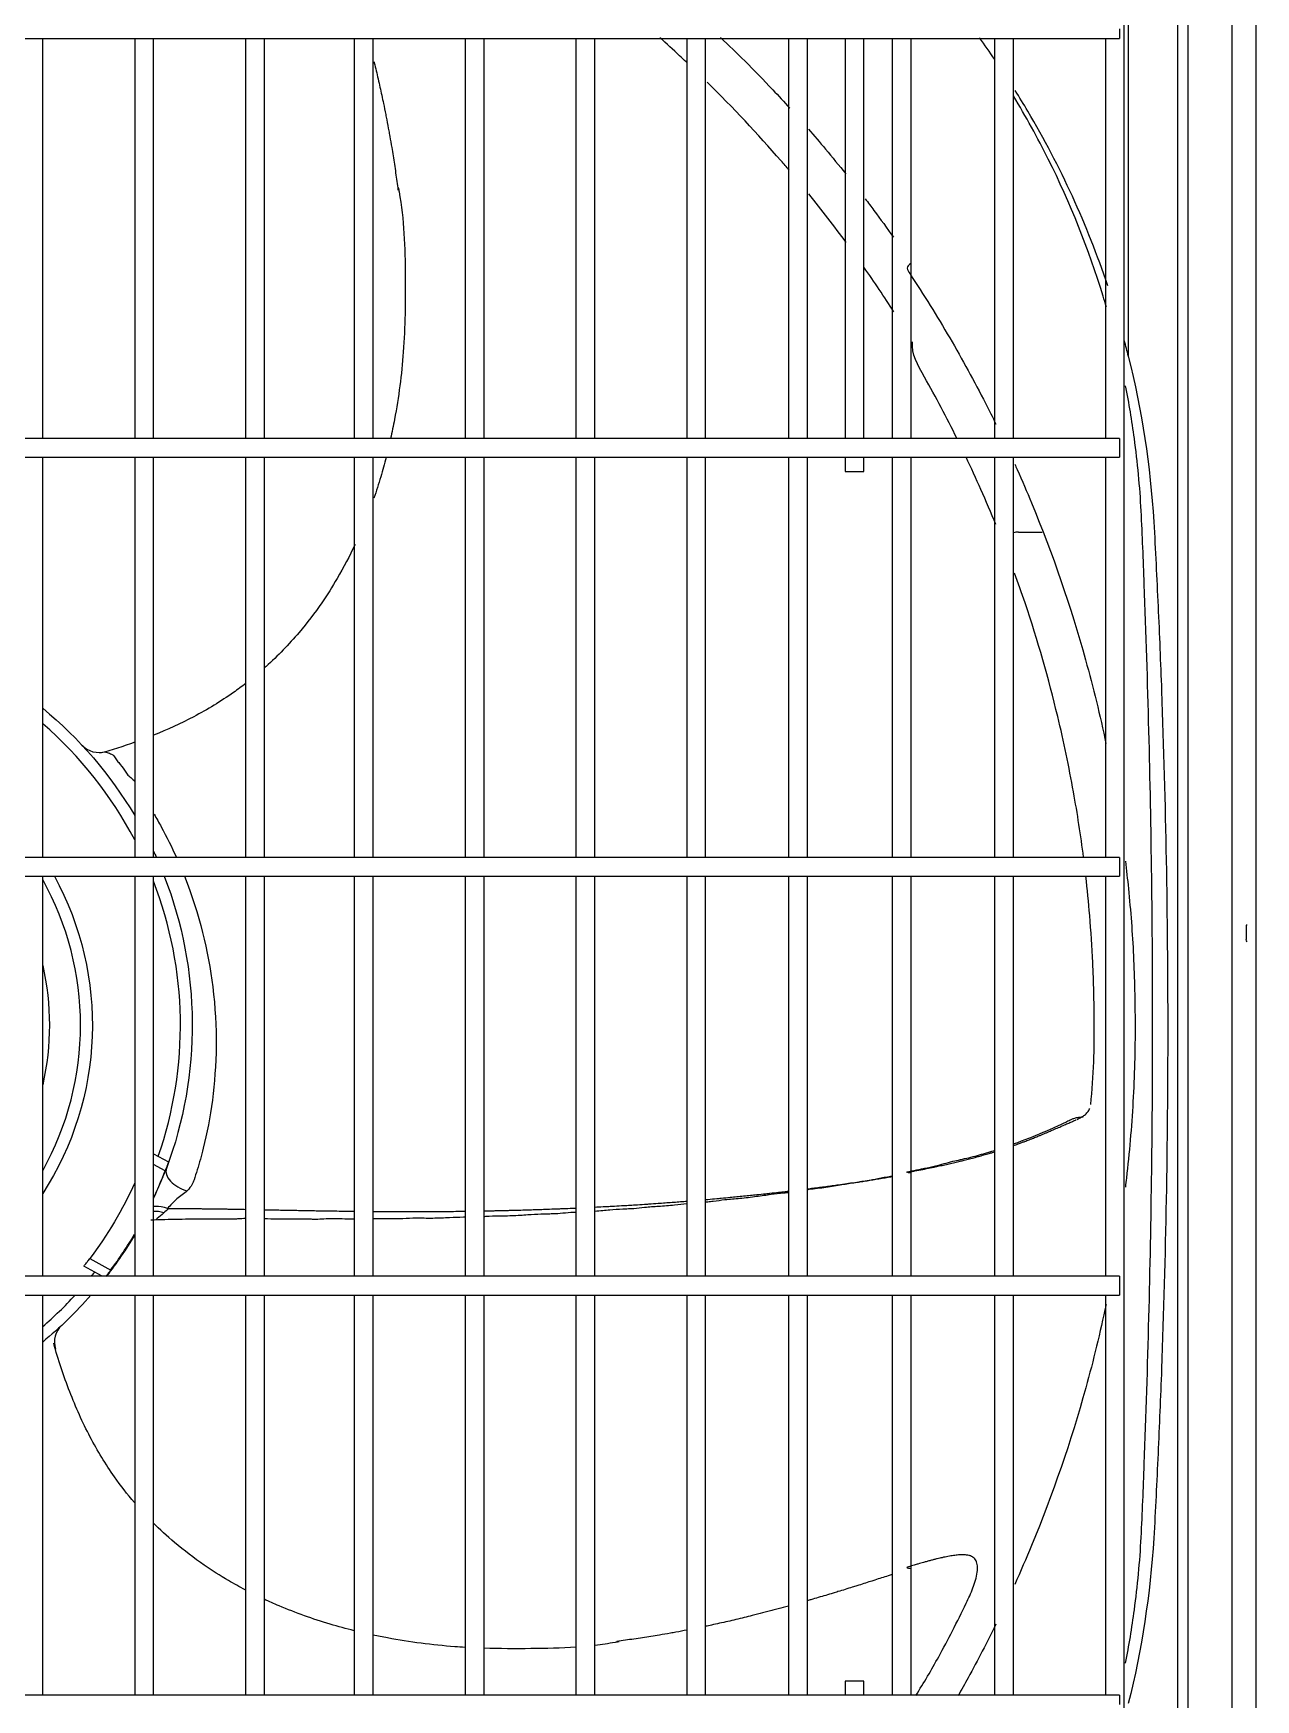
# Model space of a CAD drawing. Header units: millimetres. Extents: x 0 to 504600, y 0 to 118800.
# Drawn here: x 436555.1 to 436814.2, y 47616.6 to 47969.8 of the extents above; entities that cross this region are included whole.
import ezdxf

# ---------------------------------------------------------------- set-up
doc = ezdxf.new("R2010")
doc.units = ezdxf.units.MM
doc.header["$LTSCALE"] = 200
doc.layers.add('LG-AIRCON', color=240, linetype='Continuous')

# ---------------------------------------------------------------- blocks, each defined once
blk = doc.blocks.new('UXB+UXB')
at = {"layer": 'LG-AIRCON', "color": 0}
for p, q in [((614.77, 40.21), (614.77, 719.79)), ((619.77, 719.79), (619.77, 40.21)), ((605.36, 654.49), (605.36, 163.94)), ((603.24, 164.82), (603.24, 652.97)), ((592.77, 648.63), (592.77, 561.84)), ((591.91, 182.25), (591.91, 636.18)), ((-591.81, 629.18), (590.91, 629.18)), ((362.61, 544.39), (362.61, 629.18)), ((382.11, 629.18), (382.11, 544.39)), ((386.11, 544.39), (386.11, 629.18)), ((405.61, 629.18), (405.61, 544.39)), ((409.6, 544.39), (409.6, 629.18)), ((428.67, 629.18), (428.67, 544.39)), ((432.67, 544.39), (432.67, 629.18)), ((452.17, 629.18), (452.17, 544.39)), ((456.17, 544.39), (456.17, 629.18)), ((475.66, 629.18), (475.66, 544.39)), ((479.66, 544.39), (479.66, 629.18)), ((499.16, 629.18), (499.16, 544.39)), ((503.16, 544.39), (503.16, 629.18)), ((520.73, 629.18), (520.73, 544.39)), ((524.73, 544.39), (524.73, 629.18)), ((532.73, 629.18), (532.73, 544.4)), ((536.73, 544.4), (536.73, 629.18)), ((542.72, 629.18), (542.72, 544.39)), ((546.72, 544.39), (546.72, 629.18)), ((564.41, 629.18), (564.41, 544.4)), ((568.41, 544.4), (568.41, 629.18)), ((587.91, 629.18), (587.91, 544.4)), ((590.91, 631.18), (590.91, 629.18)), ((499.16, 624.3), (498.94, 624.15)), ((590.91, 544.4), (-591.81, 544.4)), ((590.91, 544.4), (590.91, 542.4)), ((-591.81, 540.4), (590.91, 540.4)), ((362.61, 455.61), (362.61, 540.39)), ((382.11, 540.39), (382.11, 455.61)), ((386.11, 455.61), (386.11, 540.39)), ((405.61, 540.39), (405.61, 455.61)), ((409.6, 455.61), (409.6, 540.39)), ((428.67, 540.39), (428.67, 455.61)), ((432.67, 455.61), (432.67, 540.39)), ((452.17, 540.39), (452.17, 455.61)), ((456.17, 455.61), (456.17, 540.39)), ((475.66, 540.39), (475.66, 455.61)), ((479.66, 455.61), (479.66, 540.39)), ((499.16, 540.39), (499.16, 455.61)), ((503.16, 455.61), (503.16, 540.39)), ((520.73, 540.39), (520.73, 455.61)), ((524.73, 455.61), (524.73, 540.39)), ((532.73, 540.4), (532.73, 537.4)), ((536.73, 537.4), (536.73, 540.4)), ((542.72, 540.39), (542.72, 455.61)), ((546.72, 455.61), (546.72, 540.39)), ((564.41, 540.4), (564.41, 455.6)), ((568.41, 455.6), (568.41, 540.4)), ((587.91, 540.4), (587.91, 455.6)), ((590.91, 542.4), (590.91, 540.4)), ((569.48, 524.54), (574.47, 524.54)), ((370.99, 479.32), (371.1, 479.21)), ((590.91, 455.61), (-591.81, 455.61)), ((590.91, 455.61), (590.91, 453.61)), ((590.91, 453.61), (590.91, 451.61)), ((-591.81, 451.61), (590.91, 451.61)), ((362.61, 366.83), (362.61, 451.61)), ((382.11, 451.61), (382.11, 366.83)), ((386.11, 366.83), (386.11, 451.61)), ((405.61, 451.61), (405.61, 366.83)), ((409.6, 366.83), (409.6, 451.61)), ((428.67, 451.61), (428.67, 366.83)), ((432.67, 366.83), (432.67, 451.61)), ((452.17, 451.61), (452.17, 366.83)), ((456.17, 366.83), (456.17, 451.61)), ((475.66, 451.61), (475.66, 366.83)), ((479.66, 366.83), (479.66, 451.61)), ((499.16, 451.61), (499.16, 366.83)), ((503.16, 366.83), (503.16, 451.61)), ((520.73, 451.61), (520.73, 366.83)), ((524.73, 366.83), (524.73, 451.61)), ((542.72, 451.61), (542.72, 366.83)), ((546.72, 366.83), (546.72, 451.61)), ((564.41, 451.61), (564.41, 366.83)), ((568.41, 366.83), (568.41, 451.61)), ((587.91, 451.61), (587.91, 366.83)), ((617.96, 441.22), (617.76, 441.22)), ((617.76, 441.22), (617.76, 438.22)), ((405.56, 400.07), (405.61, 400.06)), ((405.56, 400.07), (405.61, 400.06)), ((386.11, 392.8), (389.26, 391.07)), ((388.56, 389.17), (386.11, 390.52)), ((375.24, 366.82), (371.34, 368.96)), ((372.59, 370.56), (377.02, 368.13)), ((590.91, 366.82), (-591.81, 366.82)), ((590.91, 366.82), (590.91, 364.82)), ((590.91, 364.82), (590.91, 362.83)), ((-591.81, 362.83), (590.91, 362.83)), ((362.61, 278.04), (362.61, 362.83)), ((382.11, 362.83), (382.11, 278.04)), ((386.11, 278.04), (386.11, 362.83)), ((405.61, 362.83), (405.61, 278.04)), ((409.6, 278.04), (409.6, 362.83)), ((428.67, 362.83), (428.67, 278.04)), ((432.67, 278.04), (432.67, 362.83)), ((452.17, 362.83), (452.17, 278.04)), ((456.17, 278.04), (456.17, 362.83)), ((475.66, 362.83), (475.66, 278.04)), ((479.66, 278.04), (479.66, 362.83)), ((499.16, 362.83), (499.16, 278.04)), ((503.16, 278.04), (503.16, 362.83)), ((520.73, 362.83), (520.73, 278.04)), ((524.73, 278.04), (524.73, 362.83)), ((542.72, 362.83), (542.72, 278.04)), ((546.72, 278.04), (546.72, 362.83)), ((564.41, 362.83), (564.41, 278.04)), ((568.41, 278.04), (568.41, 362.83)), ((587.91, 362.83), (587.91, 278.04)), ((366.68, 356.46), (366.48, 356.28)), ((532.73, 281.04), (532.73, 278.04)), ((536.73, 281.04), (532.73, 281.04)), ((536.73, 278.04), (536.73, 281.04)), ((590.91, 278.04), (-591.81, 278.04)), ((590.91, 278.04), (590.91, 276.04))]:
    blk.add_line(p, q, dxfattribs=at)
for centre, radius, start, end in [((569.48, 519.54), 5, 90, 102.3062), ((307.32, 420.05), 84.49, 27.7268, 49.1255), ((307.32, 420.05), 63.32, 330.8231, 29.1769), ((307.32, 420.05), 84.49, 340.7868, 21.1705), ((307.32, 420.05), 86.91, 335.0266, 339.1851), ((307.32, 420.05), 86.91, 323.3149, 329.3716), ((307.32, 420.05), 84.49, 320.9474, 321.7132), ((307.32, 420.05), 84.49, 310.8737, 317.3624)]:
    blk.add_arc(centre, radius, start, end, dxfattribs=at)
at = {"layer": 'LG-AIRCON', "color": 0, "extrusion": (0, 0, -1)}
for centre, radius, start, end in [((-307.32, 420.05), 86.99, 129.4651, 149.2876), ((-307.32, 420.05), 86.99, 154.9195, 155.8727), ((-307.32, 420.05), 65.82, 151.3463, 212.8556), ((-307.32, 420.05), 86.99, 158.7281, 200.4357), ((-618.56, 438.22), 0.8, 318.5895, 0), ((-307.32, 420.05), 56.71, 167.13, 192.8588), ((-307.32, 420.05), 81.91, 204.0687, 217.1733), ((-307.32, 420.05), 86.99, 210.7139, 217.7283), ((-307.32, 420.05), 86.99, 221.1398, 230.5364)]:
    blk.add_arc(centre, radius, start, end, dxfattribs=at)
at = {"layer": 'LG-AIRCON', "color": 0, "extrusion": (5.03151e-06, -5.39034e-06, 1)}
blk.add_arc((374.56, 482.83, -0.02), 5, 223.0877, 286.4677, dxfattribs=at)
at = {"layer": 'LG-AIRCON', "color": 0, "extrusion": (-6.04419e-06, -5.64183e-06, 1)}
blk.add_arc((370.1, 352.82, 0.02), 5, 133.0877, 196.4734, dxfattribs=at)
at = {"layer": 'LG-AIRCON', "color": 0}
for centre, major_axis, ratio, start_param, end_param in [((393.52, 387.94), (-4.68, 1.75), 0.588101, 0, 1.726902), ((388.79, 377.34), (4.43, -2.32), 0.512974, 1.938544, 2.458256)]:
    blk.add_ellipse(centre, major_axis=major_axis, ratio=ratio, start_param=start_param, end_param=end_param, dxfattribs=at)
for points, knots in [([(499.02, 624.2), (498.56, 624.63), (496.73, 626.35), (494.88, 628.06), (493.47, 629.32)], [0, 0, 0, 0, 0.252005, 1, 1, 1, 1]), ([(432.86, 624.21), (432.87, 624.15), (433.03, 623.52), (433.32, 622.31), (433.72, 620.58), (434.11, 618.85), (434.49, 617.12), (434.9, 615.2), (435.25, 613.46), (435.63, 611.53), (435.92, 609.98), (436.27, 608.03), (436.58, 606.27), (436.9, 604.3), (437.18, 602.5), (437.44, 600.69), (437.69, 598.86), (437.85, 597.65), (437.93, 597.05)], [0, 0, 0, 0, 0.006903, 0.071665, 0.136426, 0.201188, 0.265949, 0.330711, 0.417059, 0.460233, 0.546582, 0.589756, 0.676105, 0.740866, 0.805628, 0.870389, 0.935151, 1, 1, 1, 1]), ([(511.47, 624.4), (513.46, 622.38), (516.68, 619.1), (519.8, 615.72), (520.99, 614.42)], [0, 0, 0, 0, 0.616544, 1, 1, 1, 1]), ([(520.85, 601.26), (520.28, 601.92), (514.8, 608.31), (508.96, 614.51), (503.45, 619.93)], [0, 0, 0, 0, 0.103466, 1, 1, 1, 1]), ([(588.4, 576.77), (584.06, 589.7), (578.4, 602.02), (570.58, 615.23), (569.69, 616.69), (568.78, 618.15)], [0, 0, 0, 0, 0.888615, 0.888615, 1, 1, 1, 1]), ([(588.11, 572.3), (587.89, 573.05), (587.66, 573.81), (584.39, 584.47), (580.45, 594.31), (573.52, 608.17), (571.06, 612.63), (568.42, 616.98)], [0, 0, 0, 0, 0.048488, 0.048488, 0.686498, 0.686498, 1, 1, 1, 1]), ([(524.95, 609.96), (526.17, 608.56), (528.84, 605.44), (531.44, 602.26), (532.85, 600.49)], [0, 0, 0, 0, 0.451779, 1, 1, 1, 1]), ([(437.99, 597.57), (438.05, 597.27), (439.23, 591.14), (439.59, 579.44), (439.41, 563.31), (437.91, 551.8), (436.67, 545.72), (436.37, 544.37)], [0, 0, 0, 0, 0.017033, 0.353101, 0.655124, 0.923021, 1, 1, 1, 1]), ([(536.98, 595.2), (537.61, 594.38), (539.63, 591.7), (541.6, 588.98), (542.95, 587.08)], [0, 0, 0, 0, 0.307262, 1, 1, 1, 1]), ([(546.76, 581.56), (545.45, 580.83), (547.43, 577.86), (550.79, 572.61), (554.92, 565.76), (558.82, 558.84), (562.06, 552.73), (563.97, 548.91), (564.7, 547.43)], [0, 0, 0, 0, 0.066649, 0.271122, 0.474015, 0.675325, 0.87505, 1, 1, 1, 1]), ([(556.42, 544.44), (554.27, 548.78), (550.66, 555.61), (546.71, 562.38), (547.02, 564.86)], [0, 0, 0, 0, 0.633004, 1, 1, 1, 1]), ([(592.77, 561.84), (595.64, 550.3), (597.43, 538.59), (598.53, 520.74), (598.79, 514.77), (599.35, 502.84), (599.59, 496.87), (600.69, 467), (601.12, 443.02), (601.12, 419.05)], [0, 0, 0, 0, 0.25, 0.25, 0.375, 0.375, 0.5, 0.5, 1, 1, 1, 1]), ([(597.93, 420.25), (597.93, 440.98), (597.66, 461.71), (596.86, 492.79), (596.53, 503.15), (595.94, 518.68), (595.77, 523.86), (595.22, 534.19), (594.74, 539.32), (593.54, 548.15), (592.92, 551.87), (592.2, 555.57)], [0, 0, 0, 0, 0.45798, 0.45798, 0.686971, 0.686971, 0.801466, 0.801466, 0.915961, 0.915961, 1, 1, 1, 1]), ([(435.41, 540.37), (435.06, 539), (434.26, 536.1), (433.34, 533.24), (432.82, 531.74)], [0, 0, 0, 0, 0.471851, 1, 1, 1, 1]), ([(564.68, 526.14), (563.67, 528.63), (561.64, 533.39), (559.45, 538.15), (558.37, 540.43)], [0, 0, 0, 0, 0.520207, 1, 1, 1, 1]), ([(532.73, 537.4), (532.73, 537.4), (532.75, 537.4), (532.83, 537.4), (532.92, 537.4), (533.16, 537.4), (533.32, 537.4), (533.67, 537.4), (533.87, 537.4), (534.3, 537.4), (534.52, 537.4), (534.97, 537.4), (535.2, 537.4), (535.62, 537.4), (535.82, 537.4), (536.17, 537.4), (536.32, 537.4), (536.55, 537.4), (536.64, 537.4), (536.71, 537.4), (536.73, 537.4), (536.73, 537.4)], [0, 0, 0, 0, 0.072796, 0.072796, 0.180355, 0.180355, 0.287914, 0.287914, 0.395473, 0.395473, 0.503031, 0.503031, 0.61059, 0.61059, 0.718149, 0.718149, 0.825708, 0.825708, 0.933267, 0.933267, 1, 1, 1, 1]), ([(568.69, 538.96), (568.86, 538.58), (570.09, 535.85), (575.9, 522.33), (582.55, 503), (586.78, 485.68), (588.03, 479.71)], [0, 0, 0, 0, 0.02049, 0.143703, 0.707183, 1, 1, 1, 1]), ([(428.83, 521.93), (427.67, 519.48), (425.47, 515.27), (421.51, 509.03), (416.65, 502.65), (412.36, 498.21), (409.74, 495.86), (409.62, 495.76)], [0, 0, 0, 0, 0.250799, 0.438254, 0.680606, 0.985878, 1, 1, 1, 1]), ([(583.28, 455.62), (582.69, 460.24), (581.16, 470.18), (577.41, 488.13), (572.98, 503.61), (569.42, 513.76), (568.65, 515.87)], [0, 0, 0, 0, 0.230715, 0.496584, 0.895571, 1, 1, 1, 1]), ([(405.69, 492.49), (404.83, 491.83), (401.31, 489.24), (394.9, 485.34), (389.03, 482.68), (386.13, 481.52)], [0, 0, 0, 0, 0.146134, 0.586198, 1, 1, 1, 1]), ([(375.91, 477.97), (375.92, 477.94), (375.96, 477.91), (376.15, 477.83), (376.32, 477.79), (376.82, 477.64), (377.16, 477.52), (377.77, 477.09), (377.91, 476.76), (378.28, 476.2), (378.49, 475.94), (379.18, 475.18), (379.59, 474.63), (380.16, 473.8), (380.33, 473.51), (380.72, 472.98), (380.99, 472.75), (381.56, 472.28), (381.84, 472.02), (382.09, 471.75)], [0, 0, 0, 0, 0.041274, 0.041274, 0.097669, 0.097669, 0.210461, 0.210461, 0.323252, 0.323252, 0.436043, 0.436043, 0.661626, 0.661626, 0.774417, 0.774417, 0.887208, 0.887208, 1, 1, 1, 1]), ([(386.24, 464.76), (386.76, 463.87), (387.25, 462.97), (388.92, 459.93), (389.98, 457.77), (390.95, 455.62)], [0, 0, 0, 0, 0.29522, 0.29522, 1, 1, 1, 1]), ([(592.14, 454.83), (592.37, 452.89), (593.11, 446.21), (594.01, 434.69), (594.15, 425.08), (594.22, 420.25)], [0, 0, 0, 0, 0.16864, 0.581968, 1, 1, 1, 1]), ([(392.65, 451.6), (395.81, 443.63), (397.73, 435.69), (399.74, 419.53), (399.52, 411.42), (398.1, 400.54), (397.45, 397.13), (396.26, 392.38), (395.83, 390.85), (395.15, 388.67), (394.89, 387.93), (394.59, 386.91), (394.46, 386.59), (394.02, 385.84), (393.71, 385.39), (393.23, 384.94)], [0, 0, 0, 0, 0.302954, 0.302954, 0.651477, 0.651477, 0.825738, 0.825738, 0.912869, 0.912869, 0.956435, 0.956435, 0.978217, 0.978217, 1, 1, 1, 1]), ([(584.81, 403.22), (585.1, 406.25), (585.53, 412.17), (585.58, 422.19), (585.35, 432.52), (584.67, 442.75), (584.08, 448.84), (583.76, 451.61)], [0, 0, 0, 0, 0.182857, 0.35926, 0.617017, 0.825344, 1, 1, 1, 1]), ([(594.22, 420.25), (594.2, 417.5), (594.15, 412.02), (593.79, 403.83), (593.22, 395.71), (592.61, 389.67), (592.22, 386.34), (592.14, 385.68)], [0, 0, 0, 0, 0.238005, 0.47449, 0.709453, 0.942891, 1, 1, 1, 1]), ([(592.17, 284.8), (592.91, 288.55), (593.54, 292.32), (594.74, 301.2), (595.22, 306.33), (595.77, 316.65), (595.94, 321.83), (596.53, 337.36), (596.86, 347.72), (597.66, 378.8), (597.93, 399.52), (597.93, 420.25)], [0, 0, 0, 0, 0.085061, 0.085061, 0.199428, 0.199428, 0.313796, 0.313796, 0.54253, 0.54253, 1, 1, 1, 1]), ([(601.12, 419.05), (601.12, 395.08), (600.69, 371.12), (599.59, 341.19), (599.34, 335.21), (598.79, 323.26), (598.53, 317.28), (597.42, 299.42), (595.62, 287.73), (592.77, 276.27)], [0, 0, 0, 0, 0.5, 0.5, 0.625, 0.625, 0.75, 0.75, 1, 1, 1, 1]), ([(568.41, 394.86), (568.72, 394.97), (571.11, 395.85), (574.33, 397.16), (577.91, 398.72), (579.7, 399.61), (580.82, 400.15), (581.7, 400.47), (582.62, 400.55), (583.07, 400.64), (583.26, 400.66)], [0, 0, 0, 0, 0.054722, 0.413265, 0.565134, 0.700229, 0.769577, 0.820811, 0.901304, 1, 1, 1, 1]), ([(568.42, 394.52), (568.49, 394.55), (568.91, 394.69), (569.55, 394.93), (570.34, 395.22), (571.12, 395.52), (571.89, 395.81), (572.75, 396.16), (573.49, 396.46), (574.22, 396.76), (574.83, 397.01), (575.43, 397.26), (576.11, 397.55), (576.78, 397.84), (577.43, 398.12), (577.95, 398.34), (578.5, 398.58), (578.96, 398.78), (579.49, 399.02), (579.9, 399.19), (580.37, 399.4), (580.79, 399.58), (581.14, 399.74), (581.51, 399.9), (581.67, 399.97), (581.72, 399.99)], [0, 0, 0, 0, 0.013184, 0.076179, 0.118176, 0.160173, 0.223168, 0.265165, 0.32816, 0.370157, 0.412154, 0.454151, 0.496147, 0.559143, 0.60114, 0.643136, 0.685133, 0.72713, 0.769127, 0.811124, 0.853121, 0.895118, 0.937114, 0.979111, 1, 1, 1, 1]), ([(581.92, 400.08), (582.24, 400.25), (582.88, 400.61), (583.62, 401.02), (584.11, 401.57), (584.45, 402.08), (584.59, 402.36)], [0, 0, 0, 0, 0.181976, 0.413188, 0.708779, 1, 1, 1, 1]), ([(546.77, 388.78), (545.4, 388.87), (547.34, 389.28), (549.29, 389.65), (552.79, 390.41), (554.83, 391.05), (557.2, 391.56), (559, 391.96), (560.82, 392.43), (562.29, 392.86), (563.24, 393.14), (563.87, 393.33), (564.2, 393.44), (564.39, 393.5)], [0, 0, 0, 0, 0.069935, 0.324368, 0.375737, 0.555953, 0.632284, 0.714834, 0.803633, 0.897292, 0.950384, 0.973119, 1, 1, 1, 1]), ([(546.79, 388.68), (546.81, 388.69), (545.59, 388.79), (546.44, 388.95), (547.81, 389.21), (548.9, 389.42), (550.25, 389.69), (551.33, 389.92), (552.53, 390.17), (553.6, 390.4), (554.79, 390.67), (555.97, 390.94), (557.02, 391.19), (558.07, 391.45), (559.12, 391.72), (560.15, 391.99), (561.16, 392.26), (562.16, 392.54), (563.15, 392.82), (563.89, 393.04), (564.27, 393.16), (564.41, 393.2)], [0, 0, 0, 0, 0.003473, 0.084564, 0.125109, 0.2062, 0.246746, 0.327836, 0.368382, 0.4292, 0.490018, 0.550836, 0.611654, 0.6522, 0.713018, 0.773836, 0.814381, 0.875199, 0.936017, 0.976563, 1, 1, 1, 1]), ([(386.11, 383.33), (386.32, 383.79), (386.53, 384.26), (387.12, 385.58), (387.5, 386.44), (388.21, 388.1), (388.54, 388.89), (388.84, 389.68)], [0, 0, 0, 0, 0.218967, 0.218967, 0.624953, 0.624953, 1, 1, 1, 1]), ([(389.26, 391.07), (389.26, 391.07), (389.25, 391.03), (389.2, 390.89), (389.16, 390.79), (389.07, 390.53), (389.01, 390.37), (388.88, 390.01), (388.8, 389.81), (388.67, 389.46), (388.62, 389.32), (388.56, 389.17)], [0, 0, 0, 0, 0.211758, 0.211758, 0.423432, 0.423432, 0.636431, 0.636431, 0.852021, 0.852021, 1, 1, 1, 1]), ([(524.71, 385.35), (525.11, 385.4), (525.96, 385.51), (527.27, 385.68), (528.64, 385.86), (529.99, 386.04), (531.47, 386.24), (532.78, 386.43), (534.24, 386.64), (535.4, 386.81), (536.85, 387.02), (538.14, 387.22), (539.58, 387.45), (540.87, 387.66), (541.92, 387.83), (542.53, 387.94), (542.72, 387.97)], [0, 0, 0, 0, 0.063846, 0.137211, 0.210576, 0.283941, 0.357305, 0.455125, 0.504035, 0.601855, 0.650765, 0.748585, 0.821949, 0.895314, 0.968679, 1, 1, 1, 1]), ([(524.72, 385.23), (524.85, 385.24), (525.55, 385.34), (526.89, 385.48), (529.39, 385.8), (532.03, 386.27), (534.26, 386.62), (536.11, 386.87), (537.79, 387.14), (539.81, 387.61), (541.57, 387.9), (542.6, 388.05), (542.72, 388.07)], [0, 0, 0, 0, 0.0204, 0.107202, 0.200873, 0.403072, 0.589254, 0.661717, 0.721758, 0.842147, 0.982778, 1, 1, 1, 1]), ([(389.07, 381.19), (388.16, 381.48), (387.3, 381.63), (386.42, 381.63), (386.24, 381.62), (386.08, 381.6)], [0, 0, 0, 0, 0.78393, 0.78393, 1, 1, 1, 1]), ([(393.23, 384.94), (392.62, 384.36), (391.78, 383.86), (390.33, 382.6), (389.72, 381.85), (389.07, 381.19)], [0, 0, 0, 0, 0.5, 0.5, 1, 1, 1, 1]), ([(479.67, 380.63), (479.67, 380.63), (480.84, 380.72), (482.81, 380.92), (484.94, 381.08), (486.69, 381.15), (488.32, 381.23), (490.42, 381.51), (492.74, 381.65), (494.92, 381.79), (497.02, 381.99), (498.37, 382.15), (499.19, 382.25)], [0, 0, 0, 0, 0.001003, 0.175577, 0.336729, 0.400183, 0.452324, 0.558124, 0.692378, 0.769859, 0.852982, 1, 1, 1, 1]), ([(479.77, 381.49), (480, 381.5), (480.89, 381.55), (482.09, 381.61), (483.71, 381.7), (485.16, 381.78), (486.78, 381.88), (488.39, 381.98), (489.84, 382.07), (491.46, 382.18), (492.93, 382.28), (494.57, 382.4), (496.04, 382.51), (497.48, 382.62), (498.5, 382.7), (499.04, 382.74), (499.11, 382.75)], [0, 0, 0, 0, 0.035053, 0.135553, 0.185802, 0.286301, 0.361675, 0.43705, 0.537549, 0.587798, 0.688297, 0.763672, 0.839046, 0.91442, 0.989795, 1, 1, 1, 1]), ([(503.14, 383.09), (503.31, 383.1), (504.1, 383.17), (505.21, 383.27), (506.78, 383.41), (508.2, 383.54), (509.79, 383.7), (511.22, 383.84), (512.64, 383.98), (514.19, 384.14), (515.58, 384.29), (517.1, 384.46), (518.47, 384.61), (519.78, 384.76), (520.48, 384.84), (520.73, 384.87)], [0, 0, 0, 0, 0.028017, 0.134196, 0.187285, 0.293464, 0.373098, 0.452732, 0.532366, 0.612, 0.718179, 0.771268, 0.877447, 0.957081, 1, 1, 1, 1]), ([(503.14, 382.6), (503.3, 382.61), (503.82, 382.65), (505.25, 382.78), (507.42, 383.14), (509.98, 383.32), (512.25, 383.55), (514.54, 383.86), (516.83, 384.19), (519, 384.41), (520.41, 384.57), (520.72, 384.61)], [0, 0, 0, 0, 0.026625, 0.086224, 0.216151, 0.379674, 0.473035, 0.573734, 0.780901, 0.950937, 1, 1, 1, 1]), ([(385.54, 378.79), (387.49, 378.86), (391.46, 378.97), (395.67, 379), (398.53, 379.01), (399.76, 379), (401.07, 379.02), (402.16, 378.99), (403.17, 379), (404.32, 379.05), (405.1, 379.11), (405.63, 379.14)], [0, 0, 0, 0, 0.286213, 0.579725, 0.615099, 0.700692, 0.766378, 0.829652, 0.869632, 0.911891, 1, 1, 1, 1]), ([(388.31, 380.29), (387.79, 379.83), (387.28, 379.38), (386.72, 378.95), (386.63, 378.85), (386.66, 378.83)], [0, 0, 0, 0, 0.677972, 0.677972, 1, 1, 1, 1]), ([(389.2, 381.17), (389.2, 381.16), (389.2, 381.16), (388.91, 380.85), (388.61, 380.56), (388.31, 380.29)], [0, 0, 0, 0, 0.000046, 0.000046, 1, 1, 1, 1]), ([(389.2, 381.17), (389.36, 381.17), (389.78, 381.17), (390.62, 381.17), (391.54, 381.18), (392.48, 381.17), (393.31, 381.17), (394.13, 381.17), (395.09, 381.16), (396.09, 381.16), (397.2, 381.14), (398.19, 381.13), (399.26, 381.12), (400.25, 381.1), (401.26, 381.09), (402.42, 381.07), (403.44, 381.05), (404.56, 381.03), (405.24, 381.02), (405.64, 381.01)], [0, 0, 0, 0, 0.032149, 0.083522, 0.160582, 0.211955, 0.263329, 0.314702, 0.366075, 0.443135, 0.494509, 0.571569, 0.622942, 0.674316, 0.751376, 0.802749, 0.879809, 0.931182, 1, 1, 1, 1]), ([(409.59, 380.93), (409.84, 380.93), (410.56, 380.92), (411.61, 380.9), (412.86, 380.87), (414.12, 380.85), (415.37, 380.82), (416.62, 380.8), (417.86, 380.78), (419.12, 380.75), (420.37, 380.73), (421.62, 380.71), (422.89, 380.69), (424.32, 380.67), (425.62, 380.65), (427.09, 380.63), (428.01, 380.62), (428.59, 380.61), (428.68, 380.61)], [0, 0, 0, 0, 0.040051, 0.114821, 0.164667, 0.239437, 0.314206, 0.364053, 0.438822, 0.513592, 0.563438, 0.638207, 0.712977, 0.762823, 0.862516, 0.912362, 0.987132, 1, 1, 1, 1]), ([(409.61, 379.08), (410.49, 379.04), (413.35, 378.93), (416.38, 379.03), (418.84, 378.98), (420.1, 378.95), (421.92, 378.97), (423.88, 379.15), (426.56, 379.02), (428.02, 378.98), (428.69, 378.98)], [0, 0, 0, 0, 0.131646, 0.410876, 0.520141, 0.562705, 0.601468, 0.78581, 0.899724, 1, 1, 1, 1]), ([(432.65, 380.57), (432.71, 380.57), (433.1, 380.57), (433.98, 380.56), (435.27, 380.55), (436.73, 380.55), (438.19, 380.54), (439.66, 380.54), (441.14, 380.54), (442.47, 380.54), (443.99, 380.55), (445.34, 380.55), (447.02, 380.56), (448.35, 380.57), (450, 380.59), (451.15, 380.6), (451.97, 380.61), (452.14, 380.61)], [0, 0, 0, 0, 0.010487, 0.061193, 0.137252, 0.213312, 0.289371, 0.365431, 0.44149, 0.517549, 0.568256, 0.669668, 0.720374, 0.821787, 0.872493, 0.973906, 1, 1, 1, 1]), ([(432.72, 379.05), (432.95, 379.05), (434.2, 379.08), (435.56, 379.06), (437.19, 379.04), (438.02, 379.04), (439.55, 379.14), (441.33, 379.22), (443.5, 379.17), (446.02, 379.16), (448.89, 379.31), (450.91, 379.39), (452.05, 379.4), (452.16, 379.4)], [0, 0, 0, 0, 0.038603, 0.211293, 0.242009, 0.269654, 0.324997, 0.458672, 0.537504, 0.623223, 0.806489, 0.981461, 1, 1, 1, 1]), ([(456.17, 379.51), (456.3, 379.52), (457.37, 379.6), (459.03, 379.64), (461.24, 379.66), (463.63, 379.75), (466.16, 379.95), (468.31, 380.06), (470.04, 380.09), (471.61, 380.12), (473.45, 380.32), (474.92, 380.4), (475.66, 380.43)], [0, 0, 0, 0, 0.018343, 0.157453, 0.238031, 0.324289, 0.506652, 0.672833, 0.73751, 0.790122, 0.895489, 1, 1, 1, 1]), ([(456.19, 380.68), (456.65, 380.69), (457.44, 380.7), (458.9, 380.74), (460.25, 380.77), (461.95, 380.81), (463.46, 380.85), (465.12, 380.9), (466.59, 380.94), (468.07, 380.99), (469.71, 381.05), (471.18, 381.11), (472.82, 381.17), (474.2, 381.23), (475.26, 381.27), (475.66, 381.29)], [0, 0, 0, 0, 0.070528, 0.121604, 0.223755, 0.274831, 0.376982, 0.453596, 0.530209, 0.606823, 0.683436, 0.785588, 0.836663, 0.938815, 1, 1, 1, 1]), ([(371.34, 368.96), (371.34, 368.96), (371.37, 368.99), (371.46, 369.11), (371.53, 369.2), (371.7, 369.41), (371.81, 369.55), (372.04, 369.85), (372.17, 370.02), (372.4, 370.31), (372.49, 370.44), (372.59, 370.56)], [0, 0, 0, 0, 0.211356, 0.211356, 0.422617, 0.422617, 0.635365, 0.635365, 0.851032, 0.851032, 1, 1, 1, 1]), ([(377.02, 368.13), (376.88, 367.95), (376.74, 367.76), (376.48, 367.42), (376.36, 367.26), (376.16, 367), (376.08, 366.9), (376.02, 366.81)], [0, 0, 0, 0, 0.355398, 0.355398, 0.710856, 0.710856, 1, 1, 1, 1]), ([(588.04, 360.85), (586.8, 354.92), (582.58, 337.57), (575.78, 317.82), (569.91, 304.26), (568.68, 301.53)], [0, 0, 0, 0, 0.290837, 0.856482, 1, 1, 1, 1]), ([(382.04, 318.89), (380.56, 320.62), (377.14, 325.03), (372.4, 332.81), (368.16, 342.36), (365.9, 349.13), (364.94, 352.63)], [0, 0, 0, 0, 0.182173, 0.442327, 0.718068, 1, 1, 1, 1]), ([(405.53, 300.37), (404.34, 301), (401.39, 302.64), (396.3, 305.87), (390.94, 309.95), (387.46, 313.15), (386, 314.6)], [0, 0, 0, 0, 0.167806, 0.420315, 0.746772, 1, 1, 1, 1]), ([(559.21, 307.58), (559.07, 307.63), (558.81, 307.69), (558.51, 307.74), (558.06, 307.78), (557.69, 307.79), (557.25, 307.79), (556.74, 307.76), (556.29, 307.72), (555.69, 307.64), (555.17, 307.56), (554.53, 307.45), (553.93, 307.33), (553.17, 307.16), (552.38, 306.98), (551.57, 306.78), (550.84, 306.59), (550.1, 306.39), (549.22, 306.14), (548.31, 305.88), (547.25, 305.57), (546.3, 305.28), (545.47, 305.03), (546.86, 304.9), (546.73, 304.86)], [0, 0, 0, 0, 0.062879, 0.105521, 0.148163, 0.190805, 0.233447, 0.276089, 0.318731, 0.361373, 0.404015, 0.446657, 0.489299, 0.531941, 0.595904, 0.638546, 0.681188, 0.72383, 0.766472, 0.830435, 0.873077, 0.93704, 0.979682, 1, 1, 1, 1]), ([(547.72, 277.99), (549.43, 280.66), (552.09, 285.19), (555.54, 291.75), (557.97, 296.57), (559.87, 300.7), (560.75, 303.4), (560.84, 305.43), (560.6, 306.34), (560.25, 306.92), (559.8, 307.36), (559.4, 307.54), (559.09, 307.62)], [0, 0, 0, 0, 0.285729, 0.472156, 0.665521, 0.767672, 0.867545, 0.908718, 0.944194, 0.959349, 0.972834, 1, 1, 1, 1]), ([(542.74, 303.61), (542.44, 303.51), (541.69, 303.28), (540.48, 302.89), (539.21, 302.49), (537.98, 302.1), (536.7, 301.69), (535.4, 301.28), (534.08, 300.87), (532.74, 300.45), (531.37, 300.03), (530, 299.62), (528.61, 299.2), (527.05, 298.73), (525.76, 298.36), (524.98, 298.13), (524.74, 298.06)], [0, 0, 0, 0, 0.053389, 0.135929, 0.218468, 0.273495, 0.356035, 0.438575, 0.493601, 0.576141, 0.658681, 0.713708, 0.796247, 0.878787, 0.961327, 1, 1, 1, 1]), ([(428.64, 291.71), (426.93, 292.13), (421.55, 293.6), (415.17, 295.86), (410.6, 297.9), (409.54, 298.39)], [0, 0, 0, 0, 0.261577, 0.828831, 1, 1, 1, 1]), ([(520.73, 296.93), (520.72, 296.92), (520.35, 296.82), (519.25, 296.52), (517.8, 296.13), (515.98, 295.65), (514.5, 295.27), (512.82, 294.85), (511.31, 294.47), (509.58, 294.06), (507.85, 293.66), (506.12, 293.27), (504.57, 292.93), (503.6, 292.72), (503.2, 292.64)], [0, 0, 0, 0, 0.002684, 0.066908, 0.195355, 0.259579, 0.388026, 0.45225, 0.548585, 0.64492, 0.741256, 0.837591, 0.933927, 1, 1, 1, 1]), ([(452.16, 288.17), (451.43, 288.21), (445.94, 288.57), (439.41, 289.42), (433.67, 290.57), (432.65, 290.79)], [0, 0, 0, 0, 0.111828, 0.842309, 1, 1, 1, 1]), ([(499.19, 291.83), (499.19, 291.83), (498.41, 291.68), (497.25, 291.46), (495.3, 291.1), (493.54, 290.8), (491.57, 290.48), (489.78, 290.2), (487.96, 289.93), (486.13, 289.68), (484.92, 289.53), (484.32, 289.45)], [0, 0, 0, 0, 0.000398, 0.160308, 0.240263, 0.400174, 0.520106, 0.640039, 0.759972, 0.879905, 1, 1, 1, 1]), ([(564.69, 293.06), (562.81, 289.23), (560.18, 284.16), (557.4, 279.17), (556.69, 277.91)], [0, 0, 0, 0, 0.747188, 1, 1, 1, 1]), ([(475.72, 288.21), (472.53, 287.99), (466, 287.86), (459.48, 287.88), (456.16, 287.99)], [0, 0, 0, 0, 0.49152, 1, 1, 1, 1]), ([(484.84, 289.38), (484.54, 289.33), (482.84, 289), (481.13, 288.75), (479.71, 288.58)], [0, 0, 0, 0, 0.174109, 1, 1, 1, 1])]:
    blk.add_open_spline(points, degree=3, knots=knots, dxfattribs=at)
for points, degree in [([(506.33, 629.34), (508.05, 627.7), (509.76, 626.05), (511.47, 624.4)], 3), ([(564.45, 624.72), (563.39, 626.27), (562.31, 627.8), (561.21, 629.31)], 3), ([(532.98, 585.9), (530.43, 589.37), (527.79, 592.81), (525.04, 596.21)], 3), ([(543.06, 571.23), (541.03, 574.4), (538.92, 577.55), (536.73, 580.67)], 3), ([(592.77, 561.84), (592.5, 562.92), (592.21, 564.02), (591.92, 565.12)], 3), ([(370.92, 479.4), (370.87, 479.46), (371.14, 479.16)], 2), ([(382.16, 480.01), (379.72, 479.14), (377.26, 478.36), (374.75, 477.67)], 3), ([(389.07, 381.19), (389.11, 381.17), (389.16, 381.17), (389.2, 381.17)], 3), ([(366.68, 356.46), (366.73, 356.51), (366.44, 356.24)], 2)]:
    blk.add_open_spline(points, degree=degree, dxfattribs=at)

msp = doc.modelspace()

# ---------------------------------------------------------------- block references
at = {"layer": 'LG-AIRCON', "color": 50}
msp.add_blockref('UXB+UXB', (436194.45, 47339.54), dxfattribs=at)

doc.saveas('drawing.dxf')
